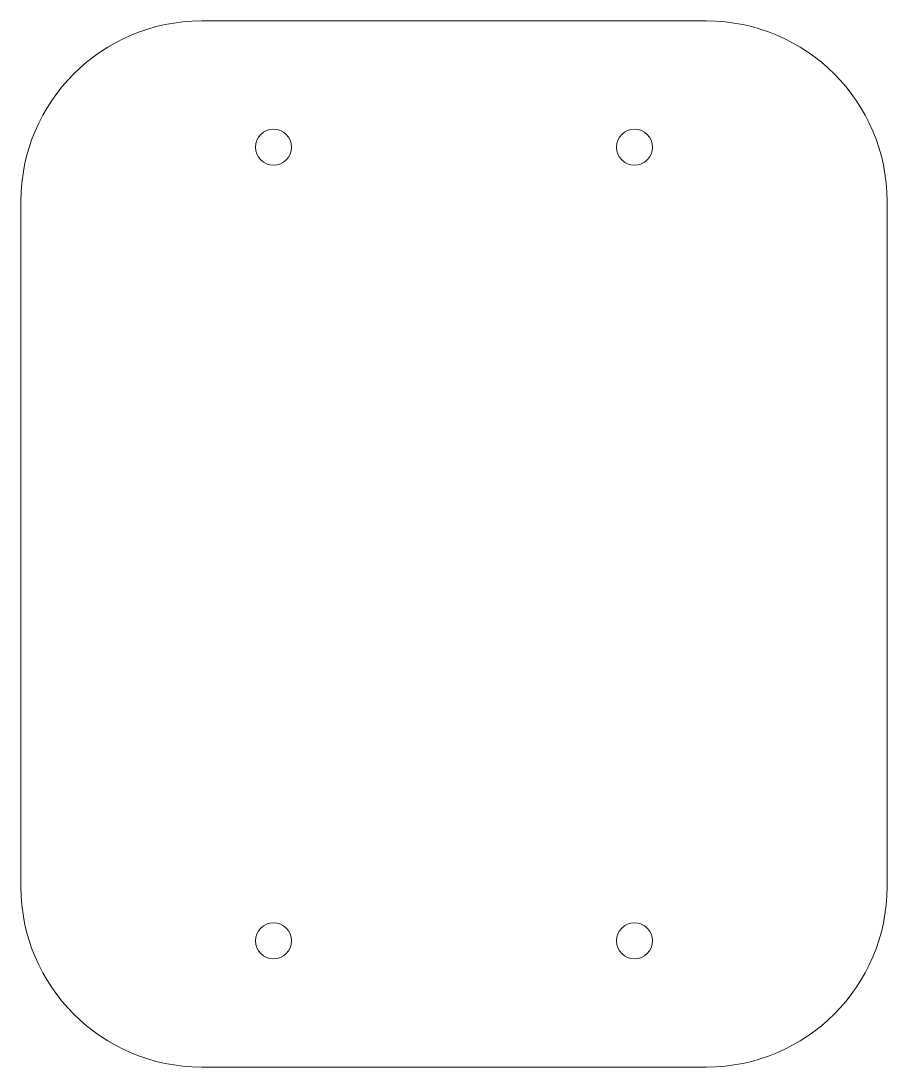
# Model space of a CAD drawing. Header units: millimetres. Extents: x 0 to 48, y 0 to 58.
import ezdxf

# ---------------------------------------------------------------- set-up
doc = ezdxf.new("R2010")
doc.units = ezdxf.units.MM
doc.layers.get('0').update_dxf_attribs({"linetype": 'CONTINUOUS', "lineweight": 0})

msp = doc.modelspace()

# ---------------------------------------------------------------- linework, layer by layer
for p, q in [((38, 58), (10, 58)), ((0, 48), (0, 10)), ((48, 10), (48, 48)), ((10, 0), (38, 0))]:
    msp.add_line(p, q)
for centre in [(14, 51), (34, 51), (14, 7), (34, 7)]:
    msp.add_circle(centre, 1)
for centre, start, end in [((10, 48), 90, 180), ((38, 48), 0, 90), ((10, 10), 180, 270), ((38, 10), 270, 0)]:
    msp.add_arc(centre, 10, start, end)

doc.saveas('drawing.dxf')
